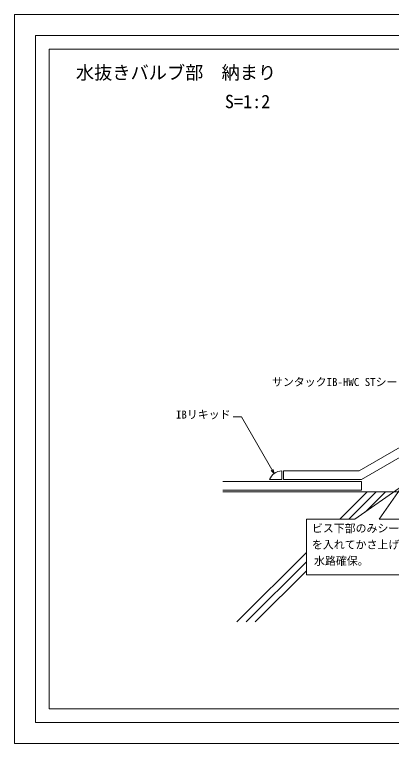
# Model space of a CAD drawing. Units: millimetres, scale not verified. Extents: x -742 to 742, y -525 to 525.
# Drawn here: x -742 to -200, y -525 to 525 of the extents above; entities that cross this region are included whole.
import ezdxf
from ezdxf.enums import TextEntityAlignment as Align

# ---------------------------------------------------------------- set-up
doc = ezdxf.new("R2010")
doc.units = ezdxf.units.MM
doc.header["$LTSCALE"] = 2
for name, color, linetype, lineweight in [('0-0_用紙枠', 134, 'Continuous', 9), ('0-1_輪郭線', 2, 'Continuous', 9), ('0-2_図面枠', 7, 'Continuous', 9), ('0-3_文字', 5, 'Continuous', 9), ('0-A_IBｼｰﾄ', 7, 'Continuous', 9), ('0-B_躯体', 7, 'Continuous', 9), ('0-C_IBリキッド', 7, 'Continuous', 9), ('0-E_寸法線', 7, 'Continuous', 9)]:
    doc.layers.add(name, color=color, linetype=linetype, lineweight=lineweight)
doc.styles.add('ＭＳ ゴシック', font='')
doc.styles.get('ＭＳ ゴシック').set_extended_font_data('MS Gothic')

msp = doc.modelspace()

# ---------------------------------------------------------------- linework, layer by layer
at = {"layer": '0-0_用紙枠'}
msp.add_lwpolyline([(-742.5, -525), (742.5, -525), (742.5, 525), (-742.5, 525)], close=True, dxfattribs=at)
at = {"layer": '0-1_輪郭線'}
msp.add_lwpolyline([(-692.5, -475), (692.5, -475), (692.5, 475), (-692.5, 475)], close=True, dxfattribs=at)
at = {"layer": '0-2_図面枠'}
msp.add_lwpolyline([(-712.5, -495), (712.5, -495), (712.5, 495), (-712.5, 495)], close=True, dxfattribs=at)
at = {"layer": '0-A_IBｼｰﾄ'}
for p, q in [((-242.597, -145), (-183.418, -110.833)), ((-355.097, -145), (-355.097, -132.5)), ((-355.097, -132.5), (-245.946, -132.5)), ((-355.097, -145), (-242.597, -145)), ((-442.597, -147.5), (-242.597, -147.5)), ((-242.597, -147.5), (-242.597, -160)), ((-442.597, -160), (-242.597, -160))]:
    msp.add_line(p, q, dxfattribs=at)
msp.add_lwpolyline([(-245.946, -132.5), (-186.768, -98.333), (-28.418, -98.333)], dxfattribs=at)
at = {"layer": '0-B_躯体'}
for p, q in [((-442.597, -162.5), (450.76, -162.5)), ((-273.949, -201.831), (-234.618, -162.5)), ((-260.749, -201.831), (-221.418, -162.5)), ((-236.958, -191.239), (-208.219, -162.5)), ((-422.118, -350), (-322.085, -249.967)), ((-408.919, -350), (-322.085, -263.166)), ((-395.719, -350), (-322.085, -276.366))]:
    msp.add_line(p, q, dxfattribs=at)
at = {"layer": '0-C_IBリキッド'}
for p, q in [((-357.597, -145), (-357.597, -132.5)), ((-375.097, -145), (-357.597, -145))]:
    msp.add_line(p, q, dxfattribs=at)
msp.add_arc((-357.597, -151), 18.5, 90, 161.07536, dxfattribs=at)
at = {"layer": '0-E_寸法線'}
for points in [[(-368.35, -135.946), (-415.427, -54.404), (-427.427, -54.404)], [(-372.592, -131.703), (-368.35, -135.946), (-369.903, -130.15)]]:
    msp.add_lwpolyline(points, dxfattribs=at)
msp.add_lwpolyline([(-252.085, -201.831), (-322.085, -201.831), (-322.085, -282.238), (-162.085, -282.238), (-162.085, -201.831), (-217.085, -201.831), (-183.418, -153.75)], close=True, dxfattribs=at)

# ---------------------------------------------------------------- texts
at = {"layer": '0-3_文字', "color": 7, "style": 'ＭＳ ゴシック'}
for s, height, p in [('水抜きバルブ部  納まり', 19.24, (-654.191, 426.005)), ('S=1:2', 19.24, (-439.5, 384.385)), ('サンタックIB-HWC STシート', 11.54, (-371.647, -13.563)), ('IBリキッド', 11.54, (-509.997, -60.463)), ('ビス下部のみシート', 11.54, (-314.089, -224.359)), ('を入れてかさ上げし', 11.54, (-314.089, -247.959)), ('水路確保。', 11.54, (-311.065, -271.359))]:
    msp.add_text(s, height=height, dxfattribs=at).set_placement(p, align=Align.BOTTOM_LEFT)

doc.saveas('drawing.dxf')
